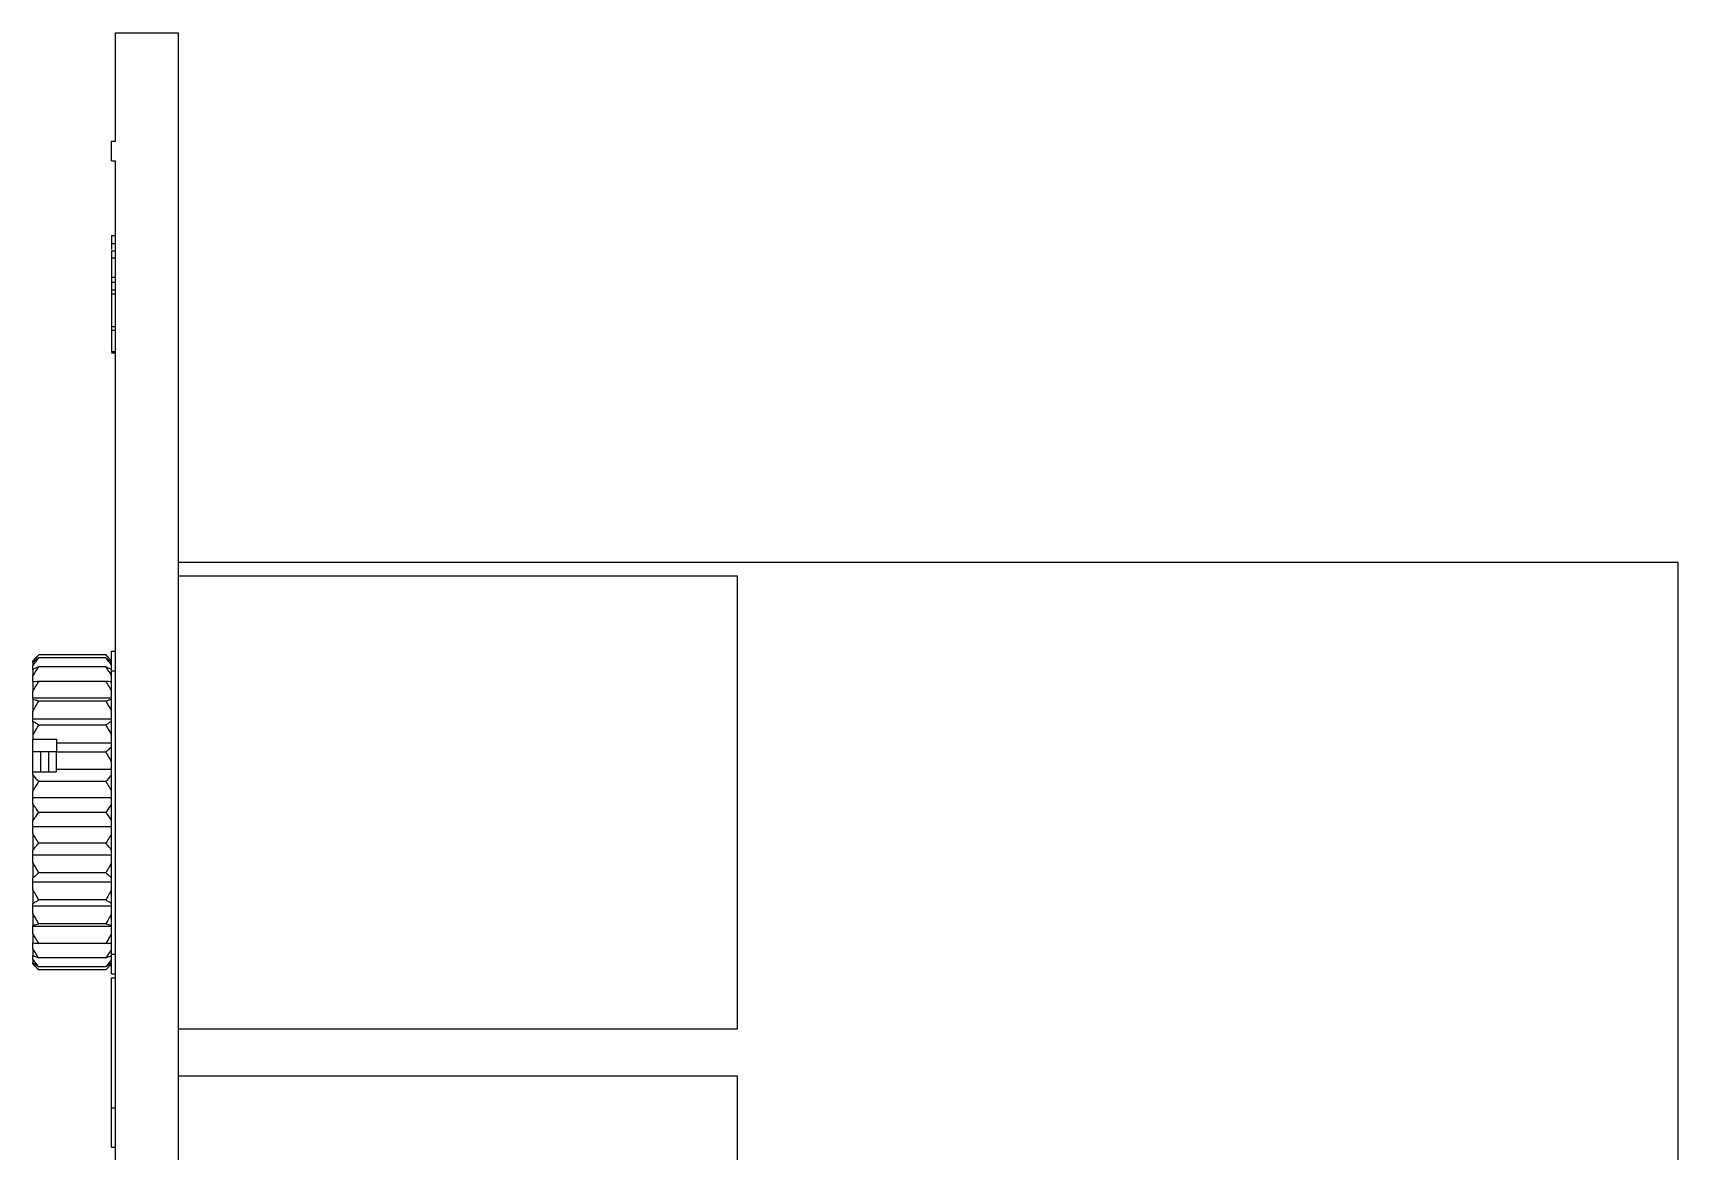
# Model space of a CAD drawing. Extents: x 266 to 308, y 410 to 538.
# Drawn here: x 265.77 to 307.57, y 509.96 to 538.36 of the extents above; entities that cross this region are included whole.
import ezdxf

# ---------------------------------------------------------------- set-up
doc = ezdxf.new("R2010")
doc.units = 0
doc.layers.get('0').update_dxf_attribs({"linetype": 'CONTINUOUS'})

msp = doc.modelspace()

# ---------------------------------------------------------------- linework, layer by layer
at = {"color": 7, "linetype": 'CONTINUOUS'}
for p, q in [((267.866, 535.614), (267.866, 538.364)), ((267.866, 538.364), (269.466, 538.364)), ((269.466, 409.864), (269.466, 538.364)), ((267.766, 535.114), (267.766, 535.614)), ((267.766, 535.614), (267.866, 535.614)), ((267.766, 535.114), (267.866, 535.114)), ((267.866, 474.364), (267.866, 535.114)), ((267.766, 533.216), (267.866, 533.216)), ((267.766, 533.018), (267.866, 533.018)), ((267.766, 533.018), (267.766, 532.864)), ((267.766, 532.832), (267.866, 532.832)), ((267.766, 532.647), (267.866, 532.647)), ((267.766, 532.301), (267.766, 532.226)), ((267.766, 532.159), (267.866, 532.159)), ((267.766, 532.032), (267.866, 532.032)), ((267.766, 531.841), (267.866, 531.841)), ((267.766, 531.841), (267.766, 531.734)), ((267.766, 531.734), (267.866, 531.734)), ((267.766, 531.088), (267.766, 530.941)), ((267.766, 530.909), (267.866, 530.909)), ((267.766, 530.812), (267.866, 530.812)), ((267.766, 530.618), (267.766, 530.581)), ((267.766, 530.268), (267.866, 530.268)), ((267.766, 530.236), (267.866, 530.236)), ((307.566, 524.914), (269.466, 524.914)), ((307.566, 452.524), (307.566, 524.914)), ((283.666, 524.564), (269.466, 524.564)), ((283.666, 513.064), (283.666, 524.564)), ((265.916, 522.564), (265.766, 522.414)), ((267.616, 522.564), (265.916, 522.564)), ((267.766, 522.414), (267.616, 522.564)), ((267.766, 522.664), (267.866, 522.664)), ((267.766, 522.164), (267.766, 522.664)), ((265.766, 522.414), (265.766, 522.408)), ((265.766, 522.376), (265.766, 522.408)), ((265.766, 522.376), (265.766, 522.293)), ((265.766, 522.198), (265.766, 522.293)), ((265.766, 522.198), (265.766, 522.034)), ((267.616, 522.487), (265.916, 522.487)), ((267.616, 522.26), (265.916, 522.26)), ((267.766, 522.164), (267.866, 522.164)), ((267.766, 514.964), (267.766, 522.164)), ((265.766, 521.88), (265.766, 522.034)), ((265.766, 521.88), (265.766, 521.642)), ((267.616, 521.891), (265.916, 521.891)), ((265.766, 521.463), (265.766, 521.642)), ((267.766, 521.463), (265.766, 521.463)), ((265.766, 521.434), (265.766, 521.463)), ((265.766, 521.434), (265.766, 521.132)), ((267.616, 521.393), (265.916, 521.393)), ((265.766, 520.944), (265.766, 521.132)), ((265.766, 520.944), (267.766, 520.944)), ((265.766, 520.878), (265.766, 520.944)), ((265.766, 520.878), (265.766, 520.523)), ((265.766, 520.523), (265.766, 520.424)), ((265.766, 520.424), (266.366, 520.424)), ((265.766, 520.116), (265.766, 520.424)), ((265.916, 520.787), (267.616, 520.787)), ((266.366, 520.424), (266.366, 520.333)), ((265.766, 520.116), (266.366, 520.116)), ((265.766, 519.592), (265.766, 520.116)), ((265.966, 519.592), (265.966, 520.116)), ((266.166, 520.116), (266.166, 519.592)), ((266.366, 520.333), (267.766, 520.333)), ((266.366, 520.333), (266.366, 520.096)), ((267.616, 520.096), (266.366, 520.096)), ((266.366, 519.654), (266.366, 520.096)), ((265.766, 519.592), (266.366, 519.592)), ((265.766, 519.525), (265.766, 519.592)), ((266.366, 519.592), (266.366, 519.654)), ((267.766, 519.654), (266.366, 519.654)), ((265.766, 519.525), (265.766, 519.105)), ((267.616, 519.346), (265.916, 519.346)), ((265.766, 518.933), (265.766, 519.105)), ((267.766, 518.933), (265.766, 518.933)), ((265.766, 518.779), (265.766, 518.933)), ((265.766, 518.779), (265.766, 518.351)), ((265.766, 518.198), (265.766, 518.351)), ((267.616, 518.565), (265.916, 518.565)), ((267.766, 518.198), (265.766, 518.198)), ((265.766, 518.025), (265.766, 518.198)), ((265.766, 518.025), (265.766, 517.606)), ((265.766, 517.477), (265.766, 517.606)), ((267.616, 517.785), (265.916, 517.785)), ((267.766, 517.477), (265.766, 517.477)), ((265.766, 517.292), (265.766, 517.477)), ((265.766, 517.292), (265.766, 516.897)), ((265.766, 516.797), (265.766, 516.897)), ((267.766, 516.797), (265.766, 516.797)), ((265.766, 516.607), (265.766, 516.797)), ((267.616, 517.034), (265.916, 517.034)), ((265.766, 516.607), (265.766, 516.252)), ((265.766, 516.186), (265.766, 516.252)), ((267.616, 516.343), (265.916, 516.343)), ((267.766, 516.186), (265.766, 516.186)), ((265.766, 515.998), (265.766, 516.186)), ((265.766, 515.998), (265.766, 515.695)), ((265.766, 515.666), (265.766, 515.695)), ((267.766, 515.666), (265.766, 515.666)), ((265.766, 515.487), (265.766, 515.666)), ((265.766, 515.487), (265.766, 515.25)), ((267.616, 515.736), (265.916, 515.736)), ((265.766, 515.095), (265.766, 515.25)), ((265.766, 515.095), (265.766, 514.931)), ((267.616, 515.239), (265.916, 515.239)), ((265.766, 514.836), (265.766, 514.931)), ((265.766, 514.836), (265.766, 514.752)), ((265.766, 514.72), (265.766, 514.752)), ((265.766, 514.72), (265.766, 514.714)), ((265.766, 514.714), (265.916, 514.564)), ((267.616, 514.869), (265.916, 514.869)), ((267.616, 514.641), (265.916, 514.641)), ((267.616, 514.564), (265.916, 514.564)), ((267.616, 514.564), (267.766, 514.714)), ((267.766, 514.964), (267.866, 514.964)), ((267.766, 514.464), (267.766, 514.964)), ((267.766, 514.464), (267.866, 514.464)), ((267.766, 514.364), (267.866, 514.364)), ((267.766, 511.064), (267.766, 514.364)), ((269.466, 513.064), (283.666, 513.064)), ((283.666, 511.864), (269.466, 511.864)), ((283.666, 500.364), (283.666, 511.864)), ((267.766, 510.064), (267.766, 511.064)), ((267.766, 511.064), (267.866, 511.064)), ((267.766, 510.064), (267.866, 510.064))]:
    msp.add_line(p, q, dxfattribs=at)
for points, knots in [([(267.766, 533.216), (267.766, 533.214), (267.766, 533.211), (267.766, 533.14), (267.766, 533.064), (267.766, 533.018)], [0, 0, 0, 0, 0.281602, 0.560592, 1, 1, 1, 1]), ([(267.766, 532.832), (267.766, 532.83), (267.766, 532.825), (267.766, 532.775), (267.766, 532.714), (267.766, 532.669), (267.766, 532.647)], [0, 0, 0, 0, 0.280083, 0.559193, 0.779659, 1, 1, 1, 1]), ([(267.766, 532.647), (267.766, 532.587), (267.766, 532.487), (267.766, 532.35), (267.766, 532.249), (267.766, 532.186), (267.766, 532.162)], [0, 0, 0, 0, 0.37056, 0.610448, 0.850334, 1, 1, 1, 1]), ([(267.766, 532.159), (267.766, 532.158), (267.766, 532.157), (267.766, 532.146), (267.766, 532.126), (267.766, 532.082), (267.766, 532.049), (267.766, 532.032)], [0, 0, 0, 0, 0.314146, 0.43766, 0.560653, 0.779317, 1, 1, 1, 1]), ([(267.766, 532.032), (267.766, 532.017), (267.766, 531.987), (267.766, 531.933), (267.766, 531.868), (267.766, 531.852), (267.766, 531.841)], [0, 0, 0, 0, 0.12531, 0.250793, 0.499944, 1, 1, 1, 1]), ([(267.766, 531.734), (267.766, 531.657), (267.766, 531.504), (267.766, 531.226), (267.766, 531.024), (267.766, 530.901)], [0, 0, 0, 0, 0.27944, 0.559775, 1, 1, 1, 1]), ([(267.766, 530.909), (267.766, 530.908), (267.766, 530.906), (267.766, 530.88), (267.766, 530.848), (267.766, 530.824), (267.766, 530.812)], [0, 0, 0, 0, 0.280358, 0.559827, 0.780025, 1, 1, 1, 1]), ([(267.766, 530.812), (267.766, 530.726), (267.766, 530.553), (267.766, 530.398), (267.766, 530.287), (267.766, 530.274), (267.766, 530.268)], [0, 0, 0, 0, 0.275985, 0.557731, 0.778973, 1, 1, 1, 1]), ([(265.766, 522.408), (265.794, 522.437), (265.842, 522.489), (265.894, 522.541), (265.916, 522.564)], [0, 0, 0, 0, 0.554474, 1, 1, 1, 1]), ([(267.616, 522.564), (267.645, 522.535), (267.696, 522.483), (267.745, 522.431), (267.766, 522.408)], [0, 0, 0, 0, 0.565505, 1, 1, 1, 1]), ([(265.766, 522.293), (265.794, 522.329), (265.842, 522.394), (265.894, 522.459), (265.916, 522.487)], [0, 0, 0, 0, 0.554474, 1, 1, 1, 1]), ([(265.916, 522.487), (265.888, 522.466), (265.836, 522.43), (265.788, 522.392), (265.766, 522.376)], [0, 0, 0, 0, 0.565505, 1, 1, 1, 1]), ([(265.766, 522.034), (265.794, 522.076), (265.842, 522.152), (265.894, 522.227), (265.916, 522.26)], [0, 0, 0, 0, 0.554474, 1, 1, 1, 1]), ([(265.916, 522.26), (265.888, 522.248), (265.836, 522.228), (265.788, 522.207), (265.766, 522.198)], [0, 0, 0, 0, 0.565505, 1, 1, 1, 1]), ([(267.616, 522.487), (267.645, 522.451), (267.696, 522.386), (267.745, 522.321), (267.766, 522.293)], [0, 0, 0, 0, 0.5655049, 1, 1, 1, 1]), ([(267.766, 522.376), (267.739, 522.397), (267.69, 522.434), (267.639, 522.471), (267.616, 522.487)], [0, 0, 0, 0, 0.554474, 1, 1, 1, 1]), ([(267.616, 522.26), (267.645, 522.218), (267.696, 522.143), (267.745, 522.067), (267.766, 522.034)], [0, 0, 0, 0, 0.565505, 1, 1, 1, 1]), ([(267.766, 522.198), (267.739, 522.209), (267.69, 522.23), (267.639, 522.251), (267.616, 522.26)], [0, 0, 0, 0, 0.554474, 1, 1, 1, 1]), ([(265.766, 521.642), (265.794, 521.688), (265.842, 521.772), (265.894, 521.854), (265.916, 521.891)], [0, 0, 0, 0, 0.554474, 1, 1, 1, 1]), ([(265.916, 521.891), (265.888, 521.888), (265.836, 521.885), (265.788, 521.881), (265.766, 521.88)], [0, 0, 0, 0, 0.565505, 1, 1, 1, 1]), ([(267.616, 521.891), (267.645, 521.844), (267.696, 521.762), (267.745, 521.678), (267.766, 521.642)], [0, 0, 0, 0, 0.565505, 1, 1, 1, 1]), ([(267.766, 521.88), (267.739, 521.882), (267.69, 521.885), (267.639, 521.889), (267.616, 521.891)], [0, 0, 0, 0, 0.554474, 1, 1, 1, 1]), ([(265.916, 521.393), (265.888, 521.401), (265.836, 521.414), (265.788, 521.428), (265.766, 521.434)], [0, 0, 0, 0, 0.565505, 1, 1, 1, 1]), ([(265.766, 521.132), (265.794, 521.181), (265.842, 521.268), (265.894, 521.355), (265.916, 521.393)], [0, 0, 0, 0, 0.554474, 1, 1, 1, 1]), ([(267.766, 521.434), (267.739, 521.427), (267.69, 521.413), (267.639, 521.399), (267.616, 521.393)], [0, 0, 0, 0, 0.554474, 1, 1, 1, 1]), ([(267.616, 521.393), (267.645, 521.344), (267.696, 521.258), (267.745, 521.17), (267.766, 521.132)], [0, 0, 0, 0, 0.565505, 1, 1, 1, 1]), ([(265.916, 520.787), (265.888, 520.804), (265.836, 520.835), (265.788, 520.865), (265.766, 520.878)], [0, 0, 0, 0, 0.565505, 1, 1, 1, 1]), ([(267.766, 520.878), (267.739, 520.861), (267.69, 520.831), (267.639, 520.801), (267.616, 520.787)], [0, 0, 0, 0, 0.554474, 1, 1, 1, 1]), ([(265.766, 520.523), (265.794, 520.572), (265.842, 520.661), (265.894, 520.748), (265.916, 520.787)], [0, 0, 0, 0, 0.5544743, 1, 1, 1, 1]), ([(267.616, 520.787), (267.645, 520.738), (267.696, 520.65), (267.745, 520.562), (267.766, 520.523)], [0, 0, 0, 0, 0.565505, 1, 1, 1, 1]), ([(267.766, 520.234), (267.739, 520.208), (267.69, 520.162), (267.639, 520.116), (267.616, 520.096)], [0, 0, 0, 0, 0.554474, 1, 1, 1, 1]), ([(267.616, 520.096), (267.645, 520.048), (267.696, 519.963), (267.745, 519.876), (267.766, 519.839)], [0, 0, 0, 0, 0.565505, 1, 1, 1, 1]), ([(265.916, 519.346), (265.888, 519.379), (265.836, 519.439), (265.788, 519.499), (265.766, 519.525)], [0, 0, 0, 0, 0.565505, 1, 1, 1, 1]), ([(265.766, 519.105), (265.794, 519.15), (265.842, 519.231), (265.894, 519.31), (265.916, 519.346)], [0, 0, 0, 0, 0.5544743, 1, 1, 1, 1]), ([(267.766, 519.525), (267.739, 519.492), (267.69, 519.431), (267.639, 519.372), (267.616, 519.346)], [0, 0, 0, 0, 0.5544743, 1, 1, 1, 1]), ([(267.616, 519.346), (267.645, 519.301), (267.696, 519.221), (267.745, 519.141), (267.766, 519.105)], [0, 0, 0, 0, 0.565505, 1, 1, 1, 1]), ([(265.916, 518.565), (265.888, 518.605), (265.836, 518.676), (265.788, 518.748), (265.766, 518.779)], [0, 0, 0, 0, 0.565505, 1, 1, 1, 1]), ([(267.766, 518.779), (267.739, 518.739), (267.69, 518.668), (267.639, 518.597), (267.616, 518.565)], [0, 0, 0, 0, 0.554474, 1, 1, 1, 1]), ([(265.766, 518.351), (265.794, 518.391), (265.842, 518.463), (265.894, 518.534), (265.916, 518.565)], [0, 0, 0, 0, 0.554474, 1, 1, 1, 1]), ([(267.616, 518.565), (267.645, 518.525), (267.696, 518.455), (267.745, 518.383), (267.766, 518.351)], [0, 0, 0, 0, 0.565505, 1, 1, 1, 1]), ([(265.916, 517.785), (265.888, 517.83), (265.836, 517.909), (265.788, 517.99), (265.766, 518.025)], [0, 0, 0, 0, 0.565505, 1, 1, 1, 1]), ([(267.766, 518.025), (267.739, 517.98), (267.69, 517.9), (267.639, 517.82), (267.616, 517.785)], [0, 0, 0, 0, 0.554474, 1, 1, 1, 1]), ([(265.766, 517.606), (265.794, 517.639), (265.842, 517.699), (265.894, 517.759), (265.916, 517.785)], [0, 0, 0, 0, 0.554474, 1, 1, 1, 1]), ([(267.616, 517.785), (267.645, 517.751), (267.696, 517.692), (267.745, 517.632), (267.766, 517.606)], [0, 0, 0, 0, 0.565505, 1, 1, 1, 1]), ([(265.916, 517.034), (265.888, 517.083), (265.836, 517.168), (265.788, 517.254), (265.766, 517.292)], [0, 0, 0, 0, 0.565505, 1, 1, 1, 1]), ([(267.766, 517.292), (267.739, 517.244), (267.69, 517.157), (267.639, 517.072), (267.616, 517.034)], [0, 0, 0, 0, 0.554474, 1, 1, 1, 1]), ([(265.766, 516.897), (265.794, 516.922), (265.842, 516.969), (265.894, 517.014), (265.916, 517.034)], [0, 0, 0, 0, 0.554474, 1, 1, 1, 1]), ([(267.616, 517.034), (267.645, 517.009), (267.696, 516.963), (267.745, 516.917), (267.766, 516.897)], [0, 0, 0, 0, 0.565505, 1, 1, 1, 1]), ([(265.916, 516.343), (265.888, 516.392), (265.836, 516.48), (265.788, 516.569), (265.766, 516.607)], [0, 0, 0, 0, 0.565505, 1, 1, 1, 1]), ([(265.766, 516.252), (265.794, 516.269), (265.842, 516.299), (265.894, 516.329), (265.916, 516.343)], [0, 0, 0, 0, 0.554474, 1, 1, 1, 1]), ([(267.766, 516.607), (267.739, 516.558), (267.69, 516.469), (267.639, 516.382), (267.616, 516.343)], [0, 0, 0, 0, 0.554474, 1, 1, 1, 1]), ([(267.616, 516.343), (267.645, 516.326), (267.696, 516.296), (267.745, 516.265), (267.766, 516.252)], [0, 0, 0, 0, 0.5655049, 1, 1, 1, 1]), ([(265.916, 515.736), (265.888, 515.785), (265.836, 515.872), (265.788, 515.96), (265.766, 515.998)], [0, 0, 0, 0, 0.565505, 1, 1, 1, 1]), ([(267.766, 515.998), (267.739, 515.949), (267.69, 515.861), (267.639, 515.775), (267.616, 515.736)], [0, 0, 0, 0, 0.5544743, 1, 1, 1, 1]), ([(265.766, 515.695), (265.794, 515.703), (265.842, 515.717), (265.894, 515.73), (265.916, 515.736)], [0, 0, 0, 0, 0.554474, 1, 1, 1, 1]), ([(265.916, 515.239), (265.888, 515.285), (265.836, 515.368), (265.788, 515.451), (265.766, 515.487)], [0, 0, 0, 0, 0.565505, 1, 1, 1, 1]), ([(267.616, 515.736), (267.645, 515.729), (267.696, 515.715), (267.745, 515.701), (267.766, 515.695)], [0, 0, 0, 0, 0.5655049, 1, 1, 1, 1]), ([(267.766, 515.487), (267.739, 515.441), (267.69, 515.358), (267.639, 515.275), (267.616, 515.239)], [0, 0, 0, 0, 0.554474, 1, 1, 1, 1]), ([(265.766, 515.25), (265.794, 515.248), (265.842, 515.244), (265.894, 515.24), (265.916, 515.239)], [0, 0, 0, 0, 0.554474, 1, 1, 1, 1]), ([(265.916, 514.869), (265.888, 514.911), (265.836, 514.986), (265.788, 515.062), (265.766, 515.095)], [0, 0, 0, 0, 0.565505, 1, 1, 1, 1]), ([(267.616, 515.239), (267.645, 515.241), (267.696, 515.244), (267.745, 515.248), (267.766, 515.25)], [0, 0, 0, 0, 0.565505, 1, 1, 1, 1]), ([(267.766, 515.095), (267.739, 515.053), (267.69, 514.977), (267.639, 514.902), (267.616, 514.869)], [0, 0, 0, 0, 0.554474, 1, 1, 1, 1]), ([(265.766, 514.931), (265.794, 514.919), (265.842, 514.899), (265.894, 514.878), (265.916, 514.869)], [0, 0, 0, 0, 0.554474, 1, 1, 1, 1]), ([(265.916, 514.641), (265.888, 514.677), (265.836, 514.742), (265.788, 514.807), (265.766, 514.836)], [0, 0, 0, 0, 0.565505, 1, 1, 1, 1]), ([(265.766, 514.752), (265.794, 514.731), (265.842, 514.694), (265.894, 514.657), (265.916, 514.641)], [0, 0, 0, 0, 0.554474, 1, 1, 1, 1]), ([(265.916, 514.564), (265.888, 514.593), (265.836, 514.645), (265.788, 514.697), (265.766, 514.72)], [0, 0, 0, 0, 0.565505, 1, 1, 1, 1]), ([(267.616, 514.869), (267.645, 514.88), (267.696, 514.901), (267.745, 514.922), (267.766, 514.931)], [0, 0, 0, 0, 0.565505, 1, 1, 1, 1]), ([(267.766, 514.836), (267.739, 514.799), (267.69, 514.734), (267.639, 514.67), (267.616, 514.641)], [0, 0, 0, 0, 0.554474, 1, 1, 1, 1]), ([(267.616, 514.641), (267.645, 514.662), (267.696, 514.699), (267.745, 514.736), (267.766, 514.752)], [0, 0, 0, 0, 0.565505, 1, 1, 1, 1]), ([(267.766, 514.72), (267.739, 514.691), (267.69, 514.638), (267.639, 514.587), (267.616, 514.564)], [0, 0, 0, 0, 0.554474, 1, 1, 1, 1])]:
    msp.add_open_spline(points, degree=3, knots=knots, dxfattribs=at)

doc.saveas('drawing.dxf')
